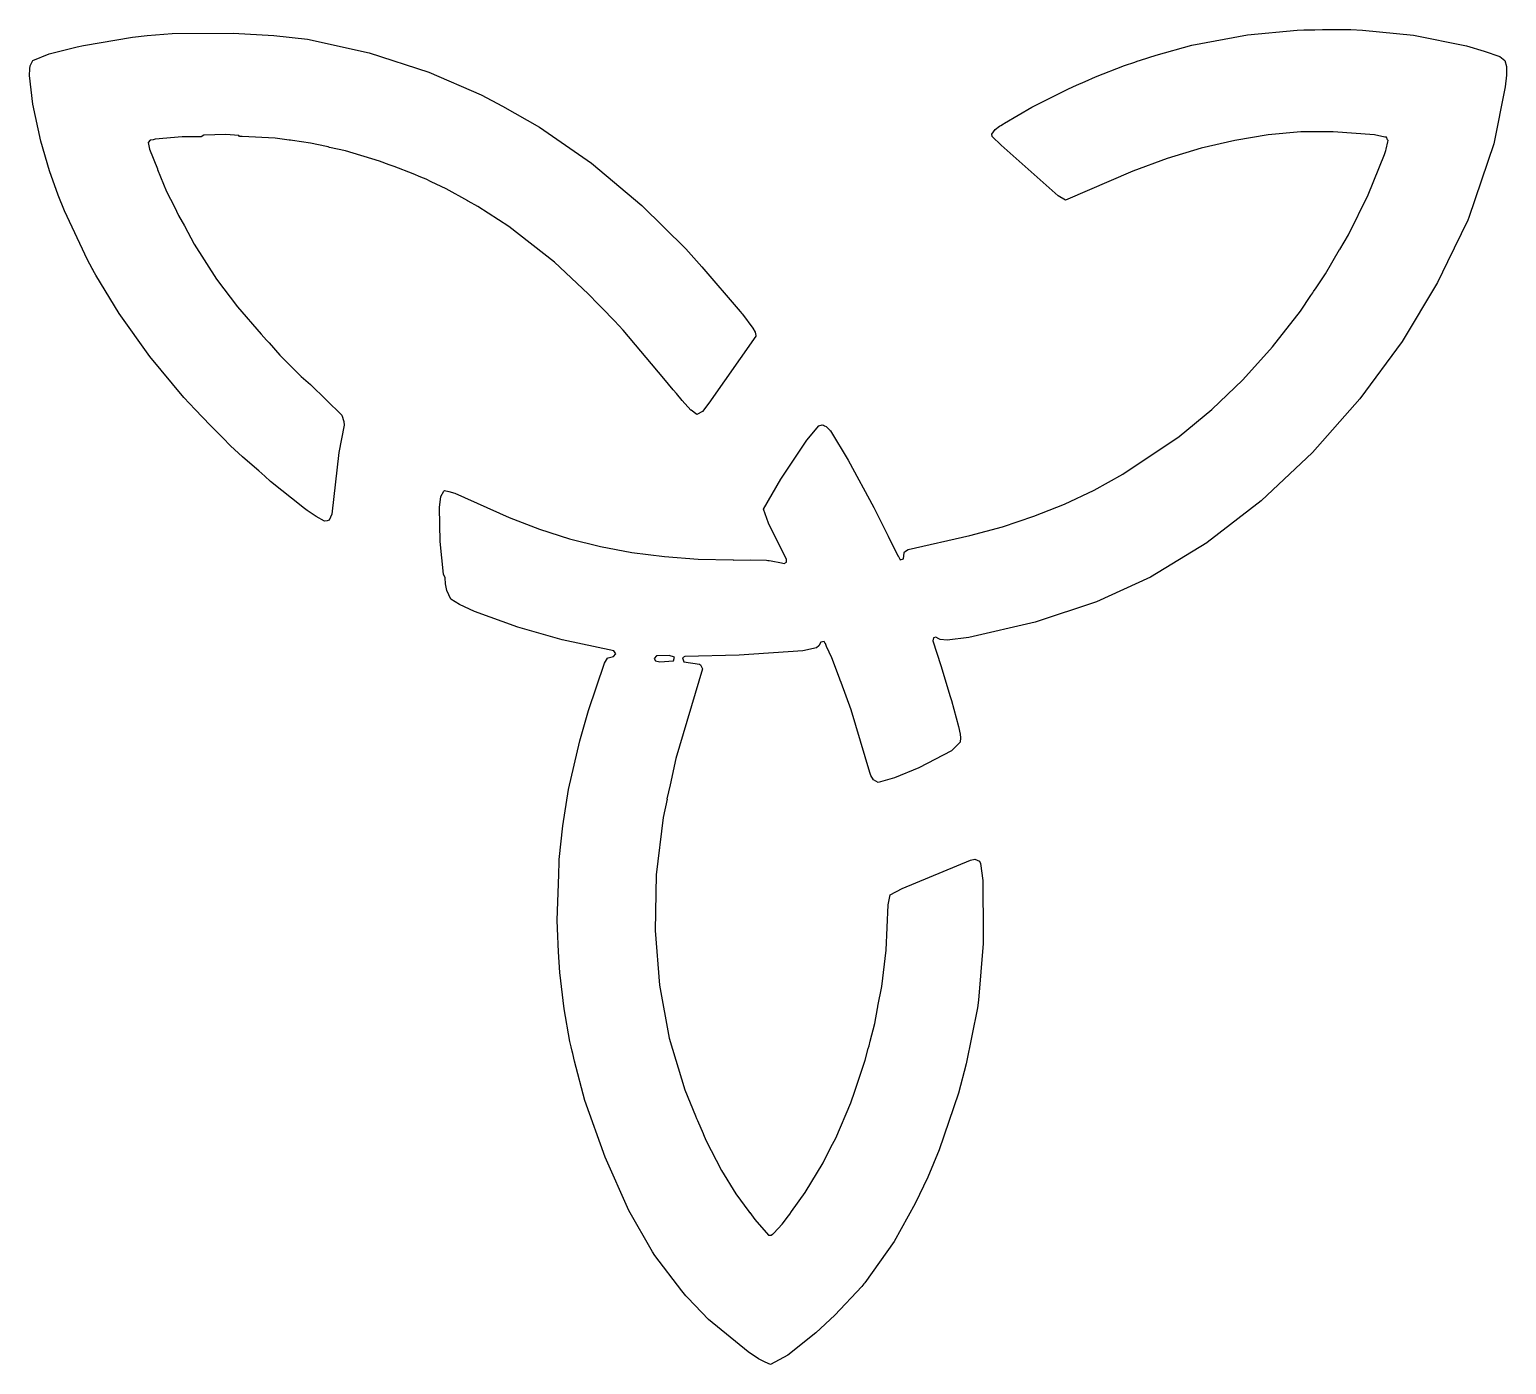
# Model space of a CAD drawing. Header units: millimetres. Extents: x 52 to 247, y 39 to 216.
import ezdxf

# ---------------------------------------------------------------- set-up
doc = ezdxf.new("R2010")
doc.units = ezdxf.units.MM
doc.layers.add('CUT', color=7, linetype='CONTINUOUS')

msp = doc.modelspace()

# ---------------------------------------------------------------- linework, layer by layer
at = {"layer": 'CUT'}
for points in [[(73.6169, 187.8188), (76.5839, 183.1869), (79.3481, 179.5213), (82.5119, 175.8971), (83.212, 175.0836), (83.5507, 174.7299), (84.9633, 173.1203), (87.8135, 170.3002), (89.0083, 169.2332), (93.1972, 165.1651), (93.4657, 164.3087), (93.5013, 163.8195), (92.8014, 160.2161), (91.8656, 152.0305), (91.5017, 151.243), (91.2148, 151.1623), (90.8869, 151.136), (89.758, 151.7553), (88.6008, 152.5463), (88.4254, 152.6736), (88.0595, 152.9391), (88.0227, 152.9658), (83.7396, 156.383), (82.9608, 157.0691), (82.1625, 157.7723), (81.3078, 158.5253), (80.032, 159.6491), (78.4357, 161.1185), (77.4278, 162.1461), (77.0772, 162.5035), (75.7509, 163.8559), (73.7397, 165.9064), (72.2454, 167.4837), (67.7451, 172.9506), (63.6648, 178.6451), (60.5768, 183.7296), (60.2554, 184.318), (60.2191, 184.387), (60.1735, 184.4738), (60.0987, 184.616), (59.5021, 185.7505), (56.4343, 192.2214), (55.6057, 194.303), (54.4409, 197.5568), (53.297, 201.4463), (52.2315, 206.3493), (51.8071, 210.1502), (51.8546, 211.0471), (51.8946, 211.4321), (52.2346, 212.1491), (54.4213, 213.047), (58.1123, 213.9643), (58.9395, 214.1327), (65.4634, 215.2382), (67.3688, 215.4531), (70.6823, 215.7543), (78.7687, 215.7846), (84.1732, 215.481), (88.6228, 214.9611), (96.8081, 213.1489), (104.7012, 210.6192), (111.6442, 207.6092), (114.476, 206.0844), (119.351, 203.3357), (126.267, 198.5711), (132.9045, 192.9624), (138.7404, 187.1812), (140.8824, 184.7961), (145.9708, 178.8873), (146.1883, 178.6157), (146.2226, 178.5729), (146.2248, 178.5702), (146.2383, 178.5533), (147.6086, 176.7089), (147.6087, 176.7087), (147.6093, 176.7076), (147.6186, 176.6919), (147.9213, 176.1806), (148.0372, 175.729), (148.0342, 175.7138), (148.0323, 175.7043), (148.0316, 175.7009), (148.0286, 175.6856), (148.0267, 175.6761), (148.0196, 175.6404), (141.8185, 166.733), (140.9626, 165.6628), (140.2293, 165.2316), (139.4488, 165.8243), (139.4443, 165.8288), (139.4438, 165.8293), (139.4407, 165.8323), (139.4344, 165.8386), (138.285, 167.1206), (137.5319, 168.0125), (137.0938, 168.5315), (136.458, 169.2845), (135.8314, 170.0267), (130.4437, 176.4321), (129.2795, 177.6418), (127.6338, 179.3927), (127.1696, 179.8343), (125.8225, 181.2342), (121.3615, 185.424), (115.3099, 190.1732), (111.2089, 192.7958), (109.8963, 193.5267), (109.8929, 193.5297), (109.8731, 193.5396), (106.9816, 195.1496), (104.9996, 196.0576), (104.3296, 196.4149), (103.6457, 196.6779), (102.6396, 197.1388), (100.103, 198.098), (99.7351, 198.2564), (99.4649, 198.3393), (98.1738, 198.8275), (93.6484, 200.184), (91.5662, 200.6462), (91.3887, 200.696), (91.1444, 200.7398), (89.0328, 201.2085), (86.6615, 201.5445), (86.36, 201.5986), (86.2204, 201.6069), (84.3582, 201.8708), (79.9667, 202.0808), (79.6321, 202.0783), (79.5229, 202.1996), (77.8283, 202.351), (74.893, 202.2602), (74.5623, 202.0397), (74.5614, 202.0397), (72.0466, 202.0498), (68.4489, 201.7237), (68.191, 201.6482), (67.7816, 201.6085), (67.5395, 201.2857), (67.6897, 200.4175), (68.7403, 197.8005), (68.7616, 197.7427), (68.7788, 197.7046), (69.9421, 194.8071), (71.0244, 192.7489), (71.5342, 191.6238), (72.3375, 190.2518)], [(106.8786, 143.615), (106.6657, 144.1034), (106.1846, 148.4233), (106.127, 152.9106), (106.311, 154.4024), (106.693, 155.1016), (106.7907, 155.1614), (107.362, 155.0579), (108.1343, 154.8422), (115.3625, 151.62), (119.3454, 150.0806), (123.3558, 148.7834), (127.4519, 147.7516), (131.6156, 146.9679), (135.9293, 146.4254), (140.3669, 146.0938), (145.0327, 146.0154), (145.1224, 145.974), (147.2753, 145.9778), (149.4183, 145.9418), (149.6133, 145.9239), (149.6716, 145.9139), (149.7741, 145.8963), (150.0744, 145.8446), (151.4333, 145.611), (151.7974, 145.4914), (152.0778, 145.6814), (152.1034, 146.0191), (149.6872, 150.8532), (149.041, 152.7155), (151.3335, 156.7052), (154.7885, 161.8578), (156.3514, 163.7592), (156.8017, 163.8945), (156.9693, 163.8214), (157.1198, 163.7557), (157.125, 163.7534), (157.3348, 163.6619), (157.3703, 163.6333), (157.7955, 163.2005), (157.8215, 163.1696), (157.8349, 163.1536), (157.8681, 163.1142), (157.8996, 163.0768), (160.2585, 159.183), (163.6501, 152.9449), (165.5709, 149.115), (166.8365, 146.545), (166.8632, 146.5383), (167.1243, 146.0178), (167.5682, 146.1441), (167.6547, 146.9429), (167.7234, 147.0689), (168.1967, 147.3594), (176.3879, 149.203), (180.7039, 150.3795), (184.8691, 151.7673), (188.9098, 153.3648), (192.8337, 155.2352), (196.6651, 157.3462), (204.1183, 162.3535), (208.4255, 165.9024), (212.5385, 169.8353), (216.4644, 174.2125), (220.1638, 178.943), (221.5528, 181.0079), (221.8219, 181.3857), (221.9251, 181.5612), (222.129, 181.8643), (222.1397, 181.8787), (222.1495, 181.8948), (223.5002, 183.9025), (225.3663, 187.0927), (225.3742, 187.1052), (225.3783, 187.1132), (226.5195, 189.0641), (229.1577, 194.371), (231.3295, 199.6815), (231.4673, 200.2514), (231.5265, 200.3964), (231.7444, 201.3978), (231.7879, 201.5774), (231.708, 201.6627), (231.5936, 201.9837), (231.3584, 202.016), (229.9643, 202.3222), (224.5121, 202.7161), (220.2291, 202.6845), (215.89, 202.2918), (211.4823, 201.5722), (207.0227, 200.5407), (202.4966, 199.182), (197.9714, 197.4919), (189.0665, 193.6687), (188.0684, 194.2157), (180.5095, 200.9583), (179.3454, 202.0749), (179.2694, 202.399), (179.7233, 203.0296), (180.293, 203.4651), (180.4638, 203.5646), (180.8399, 203.7839), (180.9785, 203.8646), (184.6001, 205.9755), (184.664, 206.0122), (189.3562, 208.3586), (190.0302, 208.6629), (190.5048, 208.8772), (191.6481, 209.3934), (193.0084, 210.0075), (196.8779, 211.5033), (198.2314, 211.9426), (198.5596, 212.0491), (198.997, 212.1911), (201.062, 212.8613), (205.7647, 214.2005), (213.1731, 215.5726), (219.7239, 216.1909), (220.6349, 216.209), (220.7079, 216.2104), (222.086, 216.2377), (223.0885, 216.2576), (226.8677, 216.2411), (228.3941, 216.189), (235.1345, 215.5121), (242.1787, 214.0871), (244.5336, 213.3903), (246.5732, 212.6788), (247.2396, 212.1456), (247.4663, 211.3791), (247.4666, 210.197), (247.284, 208.6469), (245.799, 201.1292), (242.4692, 191.3512), (242.3333, 190.9992), (239.6769, 185.4645), (238.3415, 182.7261), (233.6432, 174.9251), (228.0345, 167.3125), (221.7906, 160.2176), (214.9701, 153.8232), (207.8357, 148.2843), (207.7873, 148.2513), (200.3172, 143.7117), (193.1437, 140.4265), (185.0438, 137.7258), (176.2621, 135.7206), (173.3618, 135.3578), (172.4629, 135.445), (172.277, 135.5119), (171.8924, 135.7512), (171.5794, 135.6521), (171.4638, 135.2744), (172.531, 131.9941), (172.5727, 131.8557), (173.4609, 128.9068), (173.7698, 127.8812), (173.9302, 127.3486), (174.8868, 123.9154), (175.112, 122.885), (175.1454, 122.4187), (175.1071, 121.8569), (173.9558, 120.7028), (169.6124, 118.4323), (166.3918, 117.0948), (164.2232, 116.5081), (163.597, 116.8541), (163.2761, 117.4018), (163.126, 117.801), (160.6631, 126.1228), (159.3128, 129.7607), (159.2173, 130.0675), (159.1021, 130.3281), (158.099, 133.0307), (157.3943, 134.5029), (157.2366, 134.9013), (157.1998, 134.9092), (157.0649, 135.191), (156.638, 135.0964), (156.3896, 134.6091), (156.0713, 134.3434), (154.2602, 133.9427), (145.8361, 133.3591), (138.629, 133.2077), (138.3268, 133.0044), (138.4812, 132.4798), (140.574, 132.1604), (140.6902, 132.1007), (140.9474, 131.5567), (137.4079, 119.6732), (136.6782, 116.1867), (136.2463, 114.3408), (136.2763, 114.267), (135.7707, 111.8513), (134.8366, 104.2714), (134.6865, 96.8879), (135.2631, 89.6376), (136.5626, 82.6083), (138.6018, 75.7709), (140.0537, 72.3176), (140.1748, 71.9844), (140.3087, 71.7112), (141.0269, 70.0031), (141.0785, 69.875), (141.0901, 69.8527), (141.4101, 69.0916), (143.4928, 65.0746), (145.389, 62.0039), (147.1133, 59.6561), (147.1895, 59.5432), (147.2264, 59.5022), (147.8977, 58.5881), (149.7043, 56.5382), (150.0387, 56.5128), (150.231, 56.653), (150.287, 56.667), (150.3459, 56.7367), (150.4172, 56.7886), (151.5275, 57.9837), (152.3403, 59.0943), (152.5202, 59.307), (152.7469, 59.6499), (154.5793, 62.1538), (156.9341, 66.0813), (157.9576, 68.173), (158.6125, 69.3771), (160.6098, 74.0678), (160.8152, 74.7095), (160.9131, 74.9482), (162.5117, 79.7169), (162.914, 81.2684), (163.0191, 81.5968), (163.1656, 82.2387), (163.7726, 84.5801), (164.1526, 86.5642), (164.1955, 86.7523), (164.2084, 86.8554), (164.7089, 89.4688), (165.3127, 94.2925), (165.5575, 100.2769), (165.8017, 101.6052), (167.4029, 102.4694), (176.4703, 106.2076), (177.0422, 106.3423), (177.6589, 106.0506), (177.7724, 105.7426), (178.1001, 103.5115), (178.1098, 103.3245), (178.1609, 96.4898), (178.1403, 95.1664), (177.5401, 87.6616), (177.3973, 86.6541), (175.8969, 79.2092), (174.8664, 75.3281), (172.3195, 67.8364), (170.8027, 64.2249), (169.1254, 60.7179), (166.3421, 55.6959), (162.463, 50.2131), (162.3532, 50.0793), (162.0609, 49.7232), (158.5035, 45.9096), (155.9729, 43.5621), (152.261, 40.6122), (149.9697, 39.3875), (149.2632, 39.6854), (148.3836, 40.1148), (146.9936, 41.0496), (141.7709, 45.3628), (139.0025, 48.2138), (138.7655, 48.4807), (138.2076, 49.1607), (134.6347, 53.8313), (134.3316, 54.3054), (131.2064, 59.7818), (128.0447, 66.8348), (125.3765, 74.3565), (124.0203, 79.5876), (123.7786, 80.5748), (123.6985, 80.902), (123.5608, 81.4647), (123.3881, 82.1698), (122.617, 86.4938), (122.0413, 91.317), (121.8687, 94.0796), (121.7332, 97.1527), (121.7263, 98.2598), (121.9243, 104.3134), (121.979, 105.9839), (121.9877, 106.2515), (121.9894, 106.3024), (122.4352, 110.7372), (123.1977, 115.5552), (124.7102, 122.0283), (125.8626, 126.0322), (127.9651, 132.3026), (128.3666, 132.9772), (128.4584, 133.0226), (129.159, 133.1915), (129.476, 133.5373), (129.2304, 133.937), (122.3599, 135.3905), (116.5001, 137.0901), (110.7748, 139.1669), (108.7793, 140.0862), (107.6127, 140.7998), (107.103, 141.9472), (106.9064, 142.8363)], [(134.5671, 132.9027), (134.7184, 132.6001), (135.2933, 132.4791), (137.1392, 132.6001), (137.23, 133.1145), (136.5643, 133.3264), (134.8697, 133.2659)]]:
    msp.add_lwpolyline(points, close=True, dxfattribs=at)

doc.saveas('drawing.dxf')
